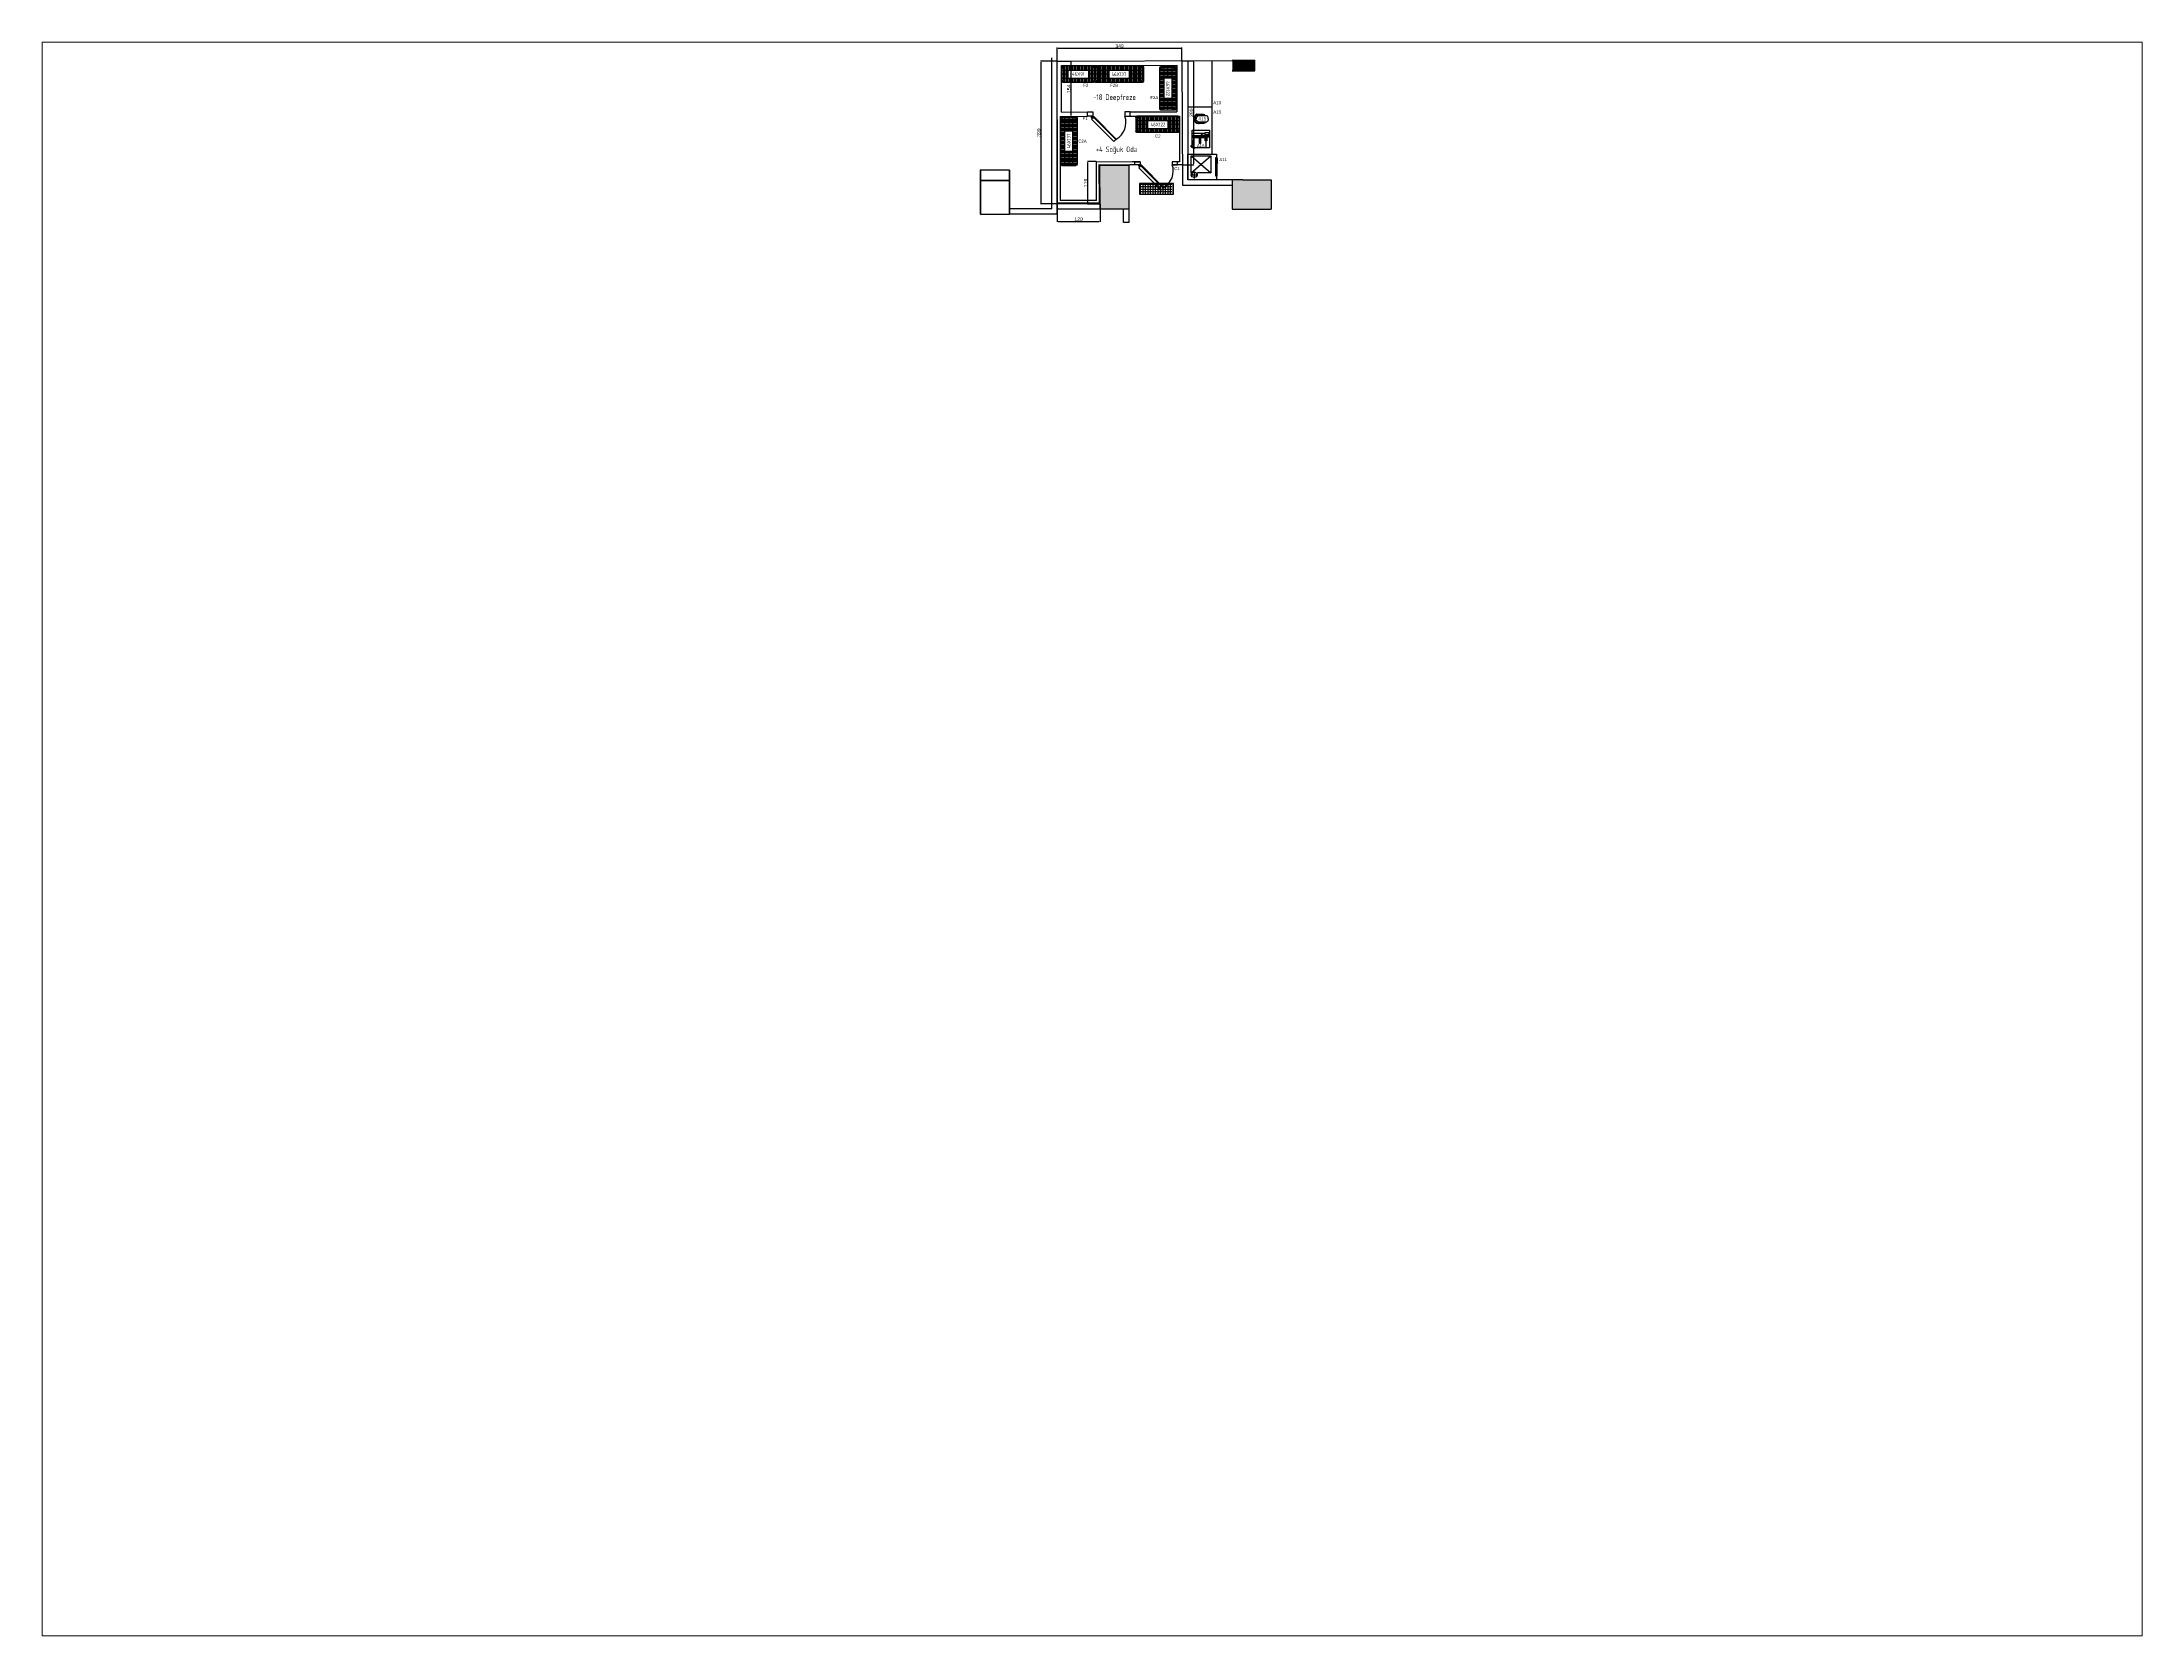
# Paper-space layout 'Layout2' of a CAD drawing. Header units: millimetres. Extents: x 26 to 231, y 20 to 176.
# The model-space entities are those that its viewports show. They can reach past a viewport. Long polylines and large blocks are cut down to what shows.
import ezdxf

# ---------------------------------------------------------------- set-up
doc = ezdxf.new("R2010")
doc.units = ezdxf.units.MM
doc.linetypes.add('DASHED', pattern=[0.75, 0.5, -0.25])
doc.linetypes.add('DUZ', pattern=[0])
for name, color, linetype in [('001 Duvar', 7, 'Continuous'), ('CIHAZ', 2, 'Continuous'), ('S2000-002 Çizgi', 7, 'Continuous'), ('S2000-003 Kapı', 3, 'Continuous'), ('S2000-034 Soğuk Oda', 1, 'Continuous')]:
    doc.layers.add(name, color=color, linetype=linetype)
for name, color, linetype, lineweight in [('continious2', 253, 'Continuous', 25), ('guclendirme', 226, 'DUZ', 9), ('kolon', 212, 'Continuous', 50), ('TRS-DVR-OZGN', 192, 'Continuous', 40), ('TRS-YAZI-MAHL', 20, 'Continuous', 13)]:
    doc.layers.add(name, color=color, linetype=linetype, lineweight=lineweight)
doc.styles.get("Standard").update_dxf_attribs({"font": 'arial.ttf'})
doc.styles.add('STYLE1', font='isocpeur.ttf', dxfattribs={"height": 0.2})
doc.styles.add('TAKSİM', font='GOTHIC.TTF', dxfattribs={"height": 20})
doc.styles.add('yazı_kck_50', font='isocpeur.ttf', dxfattribs={"width": 0.7, "height": 15})
doc.dimstyles.new('ISO-25', dxfattribs={"dimtxt": 10, "dimasz": 2.5, "dimexe": 1.25, "dimexo": 0.625, "dimtad": 1, "dimdec": 0, "dimtxsty": 'Standard', "dimcen": 2.5, "dimadec": 0, "dimazin": 0, "dimtfac": 1, "dimtdec": 0, "dimtmove": 0, "dimatfit": 3, "dimfxl": 1, "dimarcsym": 0})

# ---------------------------------------------------------------- blocks, each defined once
blk = doc.blocks.new('A$C734D7A9C')
at = {"layer": 'CIHAZ', "color": 1}
for p, q in [((24.1, 65.1), (4, 65.1)), ((14.7, 75.3), (14.7, 54.8))]:
    blk.add_line(p, q, dxfattribs=at)
at = {"layer": 'CIHAZ', "color": 5, "linetype": 'DASHED'}
for p, q in [((67, 73.5), (19.8, 19.1)), ((19.8, 73.5), (67, 19.1))]:
    blk.add_line(p, q, dxfattribs=at)
at = {"layer": 'CIHAZ', "color": 5}
for points in [[(63.2, 1.8), (10.4, 1.8), (10.4, 4.3), (63.2, 4.3)], [(61.2, 1.8), (48.6, 1.8), (45.6, 0), (59.6, 0)]]:
    blk.add_lwpolyline(points, close=True, dxfattribs=at)
at = {"layer": 'CIHAZ', "color": 1}
blk.add_circle((14.7, 65.1), 7.76, dxfattribs=at)
at = {"layer": 'S2000-002 Çizgi', "linetype": 'DASHED'}
for p, q in [((19.8, 73.5), (67, 73.5)), ((67, 73.5), (67, 19.1)), ((19.8, 19.1), (19.8, 54.9)), ((67, 19.1), (19.8, 19.1))]:
    blk.add_line(p, q, dxfattribs=at)
at = {"layer": 'S2000-002 Çizgi'}
blk.add_lwpolyline([(10.4, 2.8), (0, 2.8), (0, 82.8), (72, 82.8), (72, 2.8), (63.2, 2.8)], dxfattribs=at)
at = {"layer": 'S2000-002 Çizgi', "linetype": 'DASHED'}
for centre, radius, start, end in [((11.6, 78.1), 9.4, 291.20794, 330.95663), ((11, 49.9), 10.2, 29.6907, 66.77515)]:
    blk.add_arc(centre, radius, start, end, dxfattribs=at)
blk = doc.blocks.new('A$C074C243F')
at = {"layer": 'S2000-002 Çizgi'}
for p, q in [((0, 52), (49, 52)), ((0, 3), (0, 52)), ((49, 3), (0, 3)), ((8.2, 50.5), (8.2, 52)), ((8.2, 3), (8.2, 38.8)), ((15, 3), (15, 52)), ((18, 3), (18, 52)), ((20, 44.1), (18, 44.1)), ((20, 3), (20, 44.1)), ((23.8, 23.7), (23.8, 26.5)), ((28.7, 4.8), (28.7, 8.8)), ((40.3, 4.8), (28.7, 4.8)), ((30.2, 6.3), (30.2, 8.8)), ((38.8, 6.3), (30.2, 6.3)), ((33.4, 23.7), (33.4, 26.5)), ((38.8, 8.8), (38.8, 6.3)), ((40.3, 8.8), (40.3, 4.8)), ((49, 52), (49, 3))]:
    blk.add_line(p, q, dxfattribs=at)
for points in [[(12, 38.8), (12, 50.5), (7.4, 50.5), (7.4, 38.8)], [(20, 39.4), (20, 44.1), (29.2, 44.1), (29.2, 39.4)], [(20, 8.8), (20, 41.4), (49, 41.4), (49, 8.8)], [(20, 23.7), (20, 26.5), (37.2, 26.5), (37.2, 23.7)], [(47, 3), (47, 2.1), (42.3, 2.1), (42.3, 3)], [(46.2, 2.1), (46.2, 0), (43.1, 0), (43.1, 2.1)], [(49, 7.6), (49, 10), (50.7, 10), (50.7, 7.6)]]:
    blk.add_lwpolyline(points, close=True, dxfattribs=at)
at = {"layer": 'S2000-002 Çizgi', "extrusion": (0, 0, -1)}
blk.add_ellipse((11.5, 40.2), major_axis=(0, -11.3), ratio=0.305663, start_param=2.742076, end_param=7.728163, dxfattribs=at)
blk = doc.blocks.new('A$C016F02F0')
at = {"layer": 'S2000-002 Çizgi', "ltscale": 0.6}
for points in [[(1.4, 21), (0, 21), (0, 22.5), (1.4, 22.5)], [(4, 20.4), (1.4, 20.4), (1.4, 25.8), (4, 25.8)], [(16.8, 5.4), (16, 5.4), (16, 5.6), (16.8, 5.6)], [(17, 4.7), (16.8, 4.7), (16.8, 6), (17, 6)]]:
    blk.add_lwpolyline(points, close=True, dxfattribs=at)
for points in [[(0.4, 21), (0.1, 8), (1.7, 5.3), (4.3, 3.8)], [(13, 39.9), (9, 39.9), (5.5, 38.4), (4, 34.9), (4, 31.7), (1.6, 30), (0.5, 27.2), (0.4, 22.5)], [(1.2, 12.6), (0.4, 12.6), (0.4, 14.6), (2.7, 20.4)], [(4, 31.7), (4, 12.8), (6.5, 10.3), (7.2, 8.9), (7.9, 7.1), (10, 6.4), (13, 6.4)], [(13, 39.9), (17, 39.9), (20.6, 38.4), (22, 34.9), (22, 31.7), (24.5, 30), (25.5, 27.2), (26, 8), (24.4, 5.3), (21.7, 3.8)], [(22, 31.7), (22, 12.8), (19.5, 10.3), (18.9, 8.9), (18.1, 7.1), (16, 6.4), (13, 6.4)], [(24.8, 12.6), (25.6, 12.6), (25.6, 14.6), (22, 23.9)]]:
    blk.add_lwpolyline(points, dxfattribs=at)
blk.add_lwpolyline([(16, 6.4), (10, 6.4), (10, 4.8, 0.414214), (11, 3.8), (15, 3.8, 0.414214), (16, 4.8)], format="xyb", close=True, dxfattribs=at)
for radius, start, end in [(11.8, 139.70386, 40.29614), (10.8, 146.44269, 33.55731)]:
    blk.add_arc((13, 11.8), radius, start, end, dxfattribs=at)
blk = doc.blocks.new('A$C022B2E79')
at = {"layer": 'S2000-003 Kapı', "linetype": 'ByBlock'}
for points in [[(1.8, 69.8, -0.39805), (1.9, 69.8), (5.2, 66.8), (3, 64.6), (0, 67.8, -0.39805), (0, 68)], [(2.9, 69.6, 0.617768), (3.4, 69.9), (3.5, 71), (0.3, 71), (0.4, 69.9, 0.617768), (0.9, 69.6, -0.364026)], [(0.6, 66.6), (0.4, 69.9, 0.617768), (0.9, 69.6, -0.364026), (2.9, 69.6, 0.617768), (3.4, 69.9), (3.3, 66.6, -0.39805), (3.2, 66.5), (0.7, 66.5, -0.39805)], [(68.5, 5.7, 0.491935), (69.9, 7.1), (7.7, 69.3, 0.499706), (6.3, 67.9)]]:
    blk.add_lwpolyline(points, format="xyb", close=True, dxfattribs=at)
blk.add_lwpolyline([(62.9, 0), (68.5, 5.7), (6.3, 67.9), (0.6, 62.2), (62.9, 0)], dxfattribs=at)
blk.add_circle((1.9, 67.9), 1, dxfattribs=at)
blk.add_circle((1.9, 67.9), 1, dxfattribs=at)
blk.add_arc((43.5, 53.5), 53.4, 299.62588, 19.08979, dxfattribs=at)
blk = doc.blocks.new('120')
at = {"layer": 'S2000-034 Soğuk Oda'}
for points in [[(9265.3, 11599.5), (9280.3, 11599.5), (9280.3, 11591.5), (9265.3, 11591.5)], [(9385.3, 11599.5), (9370.3, 11599.5), (9370.3, 11591.5), (9385.3, 11591.5)]]:
    blk.add_lwpolyline(points, close=True, dxfattribs=at)
at = {"layer": '001 Duvar'}
blk.add_blockref('A$C022B2E79', (9276.3, 11520.5), dxfattribs=at)
blk = doc.blocks.new('*D140')
at = {"color": 0, "lineweight": -2, "transparency": 16777216}
for p, q in [((9666.9, 12083.6), (9666.9, 12121.2)), ((9669.4, 12120), (10013.4, 12120)), ((10015.9, 12083.6), (10015.9, 12121.2))]:
    blk.add_line(p, q, dxfattribs=at)
at = {"color": 0, "transparency": 16777216}
for points in [[(9669.4, 12120.4), (9669.4, 12119.6), (9666.9, 12120)], [(10013.4, 12120.4), (10013.4, 12119.6), (10015.9, 12120)]]:
    blk.add_solid(points, dxfattribs=at)
at = {"layer": 'Defpoints', "color": 0, "transparency": 16777216}
for p in [(10015.9, 12120), (9666.9, 12083, 33.2), (10015.9, 12083, 33.2)]:
    blk.add_point(p, dxfattribs=at)
at = {"color": 0, "transparency": 16777216, "insert": (9841.4, 12125.7), "char_height": 10, "attachment_point": 5}
blk.add_mtext('349', dxfattribs=at)
blk = doc.blocks.new('*D141')
at = {"color": 0, "lineweight": -2, "transparency": 16777216}
for p, q in [((10016.5, 12084.4), (10049.3, 12084.4)), ((10048, 12081.9), (10048, 11796.5)), ((10017.9, 11794), (10049.3, 11794))]:
    blk.add_line(p, q, dxfattribs=at)
at = {"color": 0, "transparency": 16777216}
for points in [[(10047.6, 12081.9), (10048.4, 12081.9), (10048, 12084.4)], [(10047.6, 11796.5), (10048.4, 11796.5), (10048, 11794)]]:
    blk.add_solid(points, dxfattribs=at)
at = {"layer": 'Defpoints', "color": 0, "transparency": 16777216}
for p in [(10015.9, 12084.4, 33.2), (10017.3, 11794, 33.2), (10048, 11794)]:
    blk.add_point(p, dxfattribs=at)
at = {"color": 0, "transparency": 16777216, "insert": (10042.3, 11939.2), "char_height": 10, "attachment_point": 5, "rotation": 90}
blk.add_mtext('290', dxfattribs=at)
blk = doc.blocks.new('*D142')
at = {"color": 0, "lineweight": -2, "transparency": 16777216}
for p, q in [((9666.3, 12083), (9620.3, 12083)), ((9621.6, 12080.5), (9621.6, 11686.7)), ((9666.3, 11684.2), (9620.3, 11684.2))]:
    blk.add_line(p, q, dxfattribs=at)
at = {"color": 0, "transparency": 16777216}
for points in [[(9621.2, 12080.5), (9622, 12080.5), (9621.6, 12083)], [(9621.2, 11686.7), (9622, 11686.7), (9621.6, 11684.2)]]:
    blk.add_solid(points, dxfattribs=at)
at = {"layer": 'Defpoints', "color": 0, "transparency": 16777216}
for p in [(9666.9, 12083, 33.2), (9621.6, 11684.2), (9666.9, 11684.2, 33.2)]:
    blk.add_point(p, dxfattribs=at)
at = {"color": 0, "transparency": 16777216, "insert": (9615.8, 11883.6), "char_height": 10, "attachment_point": 5, "rotation": 90}
blk.add_mtext('399', dxfattribs=at)
blk = doc.blocks.new('*D143')
at = {"color": 0, "lineweight": -2, "transparency": 16777216}
for p, q in [((9666.9, 11683.6), (9666.9, 11634.4)), ((9669.4, 11635.6), (9784.4, 11635.6)), ((9786.9, 11683.6), (9786.9, 11634.4))]:
    blk.add_line(p, q, dxfattribs=at)
at = {"color": 0, "transparency": 16777216}
for points in [[(9669.4, 11636), (9669.4, 11635.2), (9666.9, 11635.6)], [(9784.4, 11636), (9784.4, 11635.2), (9786.9, 11635.6)]]:
    blk.add_solid(points, dxfattribs=at)
at = {"layer": 'Defpoints', "color": 0, "transparency": 16777216}
for p in [(9666.9, 11684.2, 33.2), (9786.9, 11684.2, 33.2), (9786.9, 11635.6)]:
    blk.add_point(p, dxfattribs=at)
at = {"color": 0, "transparency": 16777216, "insert": (9726.9, 11641.4), "char_height": 10, "attachment_point": 5}
blk.add_mtext('120', dxfattribs=at)
blk = doc.blocks.new('*D144')
at = {"color": 0, "lineweight": -2, "transparency": 16777216}
for p, q in [((9776.1, 11802.9), (9751.4, 11802.9)), ((9752.6, 11686.1), (9752.6, 11800.4)), ((9786.3, 11683.6), (9751.4, 11683.6))]:
    blk.add_line(p, q, dxfattribs=at)
at = {"color": 0, "transparency": 16777216}
for points in [[(9752.2, 11800.4), (9753, 11800.4), (9752.6, 11802.9)], [(9752.2, 11686.1), (9753, 11686.1), (9752.6, 11683.6)]]:
    blk.add_solid(points, dxfattribs=at)
at = {"layer": 'Defpoints', "color": 0, "transparency": 16777216}
for p in [(9752.6, 11802.9), (9776.7, 11802.9, 33.2), (9786.9, 11683.6)]:
    blk.add_point(p, dxfattribs=at)
at = {"color": 0, "transparency": 16777216, "insert": (9746.9, 11743.2), "char_height": 10, "attachment_point": 5, "rotation": 90}
blk.add_mtext('119', dxfattribs=at)
blk = doc.blocks.new('*D145')
at = {"color": 0, "lineweight": -2, "transparency": 16777216}
for p, q in [((9667.5, 12083), (9706.9, 12083)), ((9705.6, 12080.5), (9705.6, 11931.5)), ((9675.5, 11929), (9706.9, 11929))]:
    blk.add_line(p, q, dxfattribs=at)
at = {"color": 0, "transparency": 16777216}
for points in [[(9705.2, 12080.5), (9706, 12080.5), (9705.6, 12083)], [(9705.2, 11931.5), (9706, 11931.5), (9705.6, 11929)]]:
    blk.add_solid(points, dxfattribs=at)
at = {"layer": 'Defpoints', "color": 0, "transparency": 16777216}
for p in [(9666.9, 12083, 33.2), (9674.9, 11929, 33.2), (9705.6, 11929)]:
    blk.add_point(p, dxfattribs=at)
at = {"color": 0, "transparency": 16777216, "insert": (9699.9, 12006), "char_height": 10, "attachment_point": 5, "rotation": 90}
blk.add_mtext('154', dxfattribs=at)

msp = doc.modelspace()

# ---------------------------------------------------------------- hatches: boundary and pattern name
at = {"lineweight": -2}
h = msp.add_hatch(color=256, dxfattribs=at)
h.paths.add_polyline_path([(9680.2, 12066.7, 1), (9686.6, 12066.7, 1)])
h.paths.add_polyline_path([(9680.2, 12027.1, 1), (9686.6, 12027.1, 1)])
h = msp.add_hatch(color=256, dxfattribs=at)
h.paths.add_polyline_path([(9771.2, 12066.7, 1), (9764.8, 12066.7, 1)])
h.paths.add_polyline_path([(9764.8, 12027.1, 1), (9771.2, 12027.1, 1)])
h = msp.add_hatch(color=256, dxfattribs=at)
h.paths.add_polyline_path([(9771.2, 12066.7, 1), (9777.6, 12066.7, 1)])
h.paths.add_polyline_path([(9777.6, 12027.1, 1), (9771.2, 12027.1, 1)])
h = msp.add_hatch(color=256, dxfattribs=at)
h.paths.add_polyline_path([(9908.2, 12066.7, 1), (9901.8, 12066.7, 1)])
h.paths.add_polyline_path([(9901.8, 12027.1, 1), (9908.2, 12027.1, 1)])
h = msp.add_hatch(color=256, dxfattribs=at)
h.paths.add_polyline_path([(9996.5, 12062.3, 1), (9996.5, 12068.7, 1)])
h.paths.add_polyline_path([(9956.9, 12068.7, 1), (9956.9, 12062.3, 1)])
msp.add_hatch(color=226).paths.add_polyline_path([(10156.5, 12073.4), (10218.7, 12073.7), (10218.7, 12086.2), (10156.3, 12085.4)])
h = msp.add_hatch(color=256, dxfattribs=at)
h.paths.add_polyline_path([(9679.8, 11928.6, 1), (9679.8, 11922.2, 1)])
h.paths.add_polyline_path([(9719.4, 11922.2, 1), (9719.4, 11928.6, 1)])
h = msp.add_hatch(color=256, dxfattribs=at)
h.paths.add_polyline_path([(9893.1, 11926.5, 1), (9886.7, 11926.5, 1)])
h.paths.add_polyline_path([(9886.7, 11886.9, 1), (9893.1, 11886.9, 1)])
h = msp.add_hatch(color=256, dxfattribs=at)
h.paths.add_polyline_path([(9996.5, 11953.1, 1), (9996.5, 11946.7, 1)])
h.paths.add_polyline_path([(9956.9, 11946.7, 1), (9956.9, 11953.1, 1)])
h = msp.add_hatch(color=256, dxfattribs=at)
h.paths.add_polyline_path([(10002.3, 11926.5, 1), (10008.7, 11926.5, 1)])
h.paths.add_polyline_path([(10008.7, 11886.9, 1), (10002.3, 11886.9, 1)])
h = msp.add_hatch(color=256, dxfattribs=at)
h.paths.add_polyline_path([(9679.8, 11798, 1), (9679.8, 11791.6, 1)])
h.paths.add_polyline_path([(9719.4, 11791.6, 1), (9719.4, 11798, 1)])
h = msp.add_hatch()
h.set_pattern_fill('ANGLE', color=256, angle=270)
h.set_pattern_definition([(270, (4185.425, 14037.935), (6.985, -2e-09), [5.08, -1.905]), (360, (4185.425, 14037.935), (2e-09, 6.985), [5.08, -1.905])])
h.paths.add_polyline_path([(9897.1, 11741.6), (9897.1, 11711.6), (9992.1, 11711.6), (9992.1, 11741.6)])
at = {"layer": 'guclendirme'}
msp.add_hatch(color=226, dxfattribs=at).paths.add_polyline_path([(10156.3, 12085.4), (10156.7, 12056.2), (10218.7, 12055.9), (10218.7, 12086.2)])
h = msp.add_hatch(color=226, dxfattribs=at)
h.paths.add_polyline_path([(10265.5, 11752), (10186.1, 11752), (10156.3, 11752), (10156.3, 11669.4), (10186.1, 11669.4), (10265.5, 11669.4)])
h.paths.add_polyline_path([(9867.4, 11792), (9786.7, 11792.8), (9786.9, 11669.2), (9867.4, 11669.4)])

# ---------------------------------------------------------------- linework, layer by layer
for p, q in [((9651.9, 11670.4, 33.2), (9651.9, 12092.9, 33.2)), ((9666.9, 12083, 33.2), (10156.3, 12085.4, 33.2)), ((9666.9, 11655.4, 33.2), (9666.9, 12083, 33.2)), ((9666.9, 11919, 33.2), (9666.9, 12083, 33.2)), ((9680.2, 12066.7, 33.2), (9680.2, 12027.1, 33.2)), ((9768, 12069.9, 33.2), (9683.4, 12069.9, 33.2)), ((9771.2, 12066.7, 33.2), (9771.2, 12027.1, 33.2)), ((9771.2, 12066.7, 33.2), (9771.2, 12027.1, 33.2)), ((9905, 12069.9, 33.2), (9774.4, 12069.9, 33.2)), ((9908.2, 12066.7, 33.2), (9908.2, 12027.1, 33.2)), ((9953.7, 11949.9, 33.2), (9953.7, 12065.5, 33.2)), ((9996.5, 12068.7, 33.2), (9956.9, 12068.7, 33.2)), ((9999.7, 11949.9, 33.2), (9999.7, 12065.5, 33.2)), ((10015.9, 12084.4, 33.2), (10017.6, 11736.4, 33.2)), ((10032.5, 12084.8, 33.2), (10032.5, 11751.4, 33.2)), ((10087.7, 12084.7, 33.2), (10087.7, 12084.8, 33.2)), ((10099.1, 12085.7, 33.2), (10099.1, 11823.3, 33.2)), ((10144.3, 12085.4, 33.2), (10144.3, 12085.3, 33.2)), ((9768, 12023.9, 33.2), (9683.4, 12023.9, 33.2)), ((9905, 12023.9, 33.2), (9774.4, 12023.9, 33.2)), ((9667, 11931, 33.2), (9667.5, 11931, 33.2)), ((9676.6, 11925.4, 33.2), (9676.6, 11794.8, 33.2)), ((9679.9, 11928.6, 33.2), (9719.4, 11928.6, 33.2)), ((9722.6, 11925.4, 33.2), (9722.6, 11794.8, 33.2)), ((9886.7, 11926.5, 33.2), (9886.7, 11886.9, 33.2)), ((10005.5, 11929.7, 33.2), (9889.9, 11929.7, 33.2)), ((9996.5, 11946.7, 33.2), (9956.9, 11946.7, 33.2)), ((10008.7, 11926.5, 33.2), (10008.7, 11886.9, 33.2)), ((10099.1, 11954.5, 33.2), (10032.5, 11954.5, 33.2)), ((9666.9, 11919, 33.2), (9666.9, 11668.4, 33.2)), ((10005.5, 11883.7, 33.2), (9889.9, 11883.7, 33.2)), ((9679.8, 11791.6, 33.2), (9719.4, 11791.6, 33.2)), ((9786.7, 11792.8, 33.2), (9867.9, 11792, 33.2)), ((9786.9, 11669.2, 33.2), (9786.7, 11792.8, 33.2)), ((9867.9, 11632.5, 33.2), (9867.9, 11792, 33.2)), ((10156.3, 11752, 33.2), (10032.5, 11751.4, 33.2)), ((10017.6, 11736.4, 33.2), (10156.3, 11736.4, 33.2)), ((9651.9, 11670.4, 33.2), (9534, 11670.4, 33.2)), ((9666.9, 11655.4, 33.2), (9534, 11655.4, 33.2)), ((9666.9, 11669.2, 33.2), (9666.9, 11684.2, 33.2)), ((9786.9, 11684.2, 33.2), (9666.9, 11684.2, 33.2)), ((9786.9, 11669.2, 33.2), (9666.9, 11669.2, 33.2)), ((9867.9, 11669.4, 33.2), (9786.9, 11669.2, 33.2)), ((9852.9, 11632.5, 33.2), (9852.8, 11669.4, 33.2)), ((9852.9, 11669.4, 33.2), (9852.9, 11669.4, 33.2)), ((9867.9, 11632.5, 33.2), (9852.9, 11632.5, 33.2))]:
    msp.add_line(p, q)
at = {"elevation": 33.2}
for points in [[(9666.9, 11684.4), (9666.9, 11941)], [(10186.1, 11752), (10156.3, 11752), (10156.3, 11669.4), (10265.5, 11669.4)], [(10186.1, 11752), (10265.5, 11752), (10265.5, 11669.4)]]:
    msp.add_lwpolyline(points, dxfattribs=at)
msp.add_lwpolyline([(9992.1, 11711.6), (9992.1, 11741.6), (9897.1, 11741.6), (9897.1, 11711.6)], close=True, dxfattribs=at)
for centre in [(9683.4, 12066.7, 33.2), (9768, 12066.7, 33.2), (9774.4, 12066.7, 33.2), (9905, 12066.7, 33.2), (9956.9, 12065.5, 33.2), (9996.5, 12065.5, 33.2), (9683.4, 12027.1, 33.2), (9768, 12027.1, 33.2), (9774.4, 12027.1, 33.2), (9905, 12027.1, 33.2), (9679.8, 11925.4, 33.2), (9719.4, 11925.4, 33.2), (9889.9, 11926.5, 33.2), (9956.9, 11949.9, 33.2), (9996.5, 11949.9, 33.2), (10005.5, 11926.5, 33.2), (9889.9, 11886.9, 33.2), (10005.5, 11886.9, 33.2), (9679.8, 11794.8, 33.2), (9719.4, 11794.8, 33.2)]:
    msp.add_circle(centre, 3.2)
at = {"layer": 'continious2'}
for p, q in [((9680.2, 12057.9, 33.2), (9771.2, 12057.9, 33.2)), ((9697, 12046.9, 33.2), (9680.2, 12046.9, 33.2)), ((9684.6, 12062.8, 33.2), (9684.6, 12031, 33.2)), ((9688.8, 12069.9, 33.2), (9688.8, 12023.9, 33.2)), ((9692.9, 12069.9, 33.2), (9692.9, 12023.9, 33.2)), ((9697, 12069.9, 33.2), (9697, 12023.9, 33.2)), ((9701.1, 12069.9, 33.2), (9701.1, 12057.9, 33.2)), ((9705.2, 12069.9, 33.2), (9705.2, 12057.9, 33.2)), ((9709.3, 12069.9, 33.2), (9709.3, 12057.9, 33.2)), ((9713.4, 12069.9, 33.2), (9713.4, 12057.9, 33.2)), ((9717.5, 12069.9, 33.2), (9717.5, 12057.9, 33.2)), ((9721.6, 12069.9, 33.2), (9721.6, 12057.9, 33.2)), ((9725.7, 12069.9, 33.2), (9725.7, 12057.9, 33.2)), ((9729.8, 12069.9, 33.2), (9729.8, 12057.9, 33.2)), ((9733.9, 12069.9, 33.2), (9733.9, 12057.9, 33.2)), ((9738, 12069.9, 33.2), (9738, 12057.9, 33.2)), ((9742.1, 12069.9, 33.2), (9742.1, 12057.9, 33.2)), ((9746.2, 12069.9, 33.2), (9746.2, 12057.9, 33.2)), ((9750.3, 12069.9, 33.2), (9750.3, 12057.9, 33.2)), ((9754.4, 12069.9, 33.2), (9754.4, 12023.9, 33.2)), ((9771.2, 12046.9, 33.2), (9754.4, 12046.9, 33.2)), ((9758.5, 12069.9, 33.2), (9758.5, 12023.9, 33.2)), ((9762.6, 12069.9, 33.2), (9762.6, 12023.9, 33.2)), ((9766.8, 12062.8, 33.2), (9766.8, 12031, 33.2)), ((9771.2, 12057.9, 33.2), (9908.2, 12057.9, 33.2)), ((9811.5, 12046.9, 33.2), (9771.2, 12046.9, 33.2)), ((9775.2, 12062.8, 33.2), (9775.2, 12031, 33.2)), ((9779.3, 12069.9, 33.2), (9779.3, 12023.9, 33.2)), ((9783.3, 12069.9, 33.2), (9783.3, 12023.9, 33.2)), ((9787.3, 12069.9, 33.2), (9787.3, 12023.9, 33.2)), ((9791.4, 12069.9, 33.2), (9791.4, 12023.9, 33.2)), ((9795.4, 12069.9, 33.2), (9795.4, 12023.9, 33.2)), ((9799.4, 12069.9, 33.2), (9799.4, 12023.9, 33.2)), ((9803.4, 12069.9, 33.2), (9803.4, 12023.9, 33.2)), ((9807.5, 12069.9, 33.2), (9807.5, 12023.9, 33.2)), ((9811.5, 12069.9, 33.2), (9811.5, 12023.9, 33.2)), ((9815.5, 12069.9, 33.2), (9815.5, 12057.9, 33.2)), ((9819.6, 12069.9, 33.2), (9819.6, 12057.9, 33.2)), ((9823.6, 12069.9, 33.2), (9823.6, 12057.9, 33.2)), ((9827.6, 12069.9, 33.2), (9827.6, 12057.9, 33.2)), ((9831.7, 12069.9, 33.2), (9831.7, 12057.9, 33.2)), ((9835.7, 12069.9, 33.2), (9835.7, 12057.9, 33.2)), ((9839.7, 12069.9, 33.2), (9839.7, 12057.9, 33.2)), ((9843.7, 12069.9, 33.2), (9843.7, 12057.9, 33.2)), ((9847.8, 12069.9, 33.2), (9847.8, 12057.9, 33.2)), ((9851.8, 12069.9, 33.2), (9851.8, 12057.9, 33.2)), ((9855.8, 12069.9, 33.2), (9855.8, 12057.9, 33.2)), ((9859.9, 12069.9, 33.2), (9859.9, 12057.9, 33.2)), ((9863.9, 12069.9, 33.2), (9863.9, 12057.9, 33.2)), ((9867.9, 12069.9, 33.2), (9867.9, 12023.9, 33.2)), ((9908.2, 12046.9, 33.2), (9867.9, 12046.9, 33.2)), ((9872, 12069.9, 33.2), (9872, 12023.9, 33.2)), ((9876, 12069.9, 33.2), (9876, 12023.9, 33.2)), ((9880, 12069.9, 33.2), (9880, 12023.9, 33.2)), ((9884, 12069.9, 33.2), (9884, 12023.9, 33.2)), ((9888.1, 12069.9, 33.2), (9888.1, 12023.9, 33.2)), ((9892.1, 12069.9, 33.2), (9892.1, 12023.9, 33.2)), ((9896.1, 12069.9, 33.2), (9896.1, 12023.9, 33.2)), ((9900.2, 12069.9, 33.2), (9900.2, 12023.9, 33.2)), ((9904.2, 12062.8, 33.2), (9904.2, 12031, 33.2)), ((9999.7, 12060.2, 33.2), (9953.7, 12060.2, 33.2)), ((9999.7, 12056.2, 33.2), (9953.7, 12056.2, 33.2)), ((9999.7, 12052.1, 33.2), (9953.7, 12052.1, 33.2)), ((9999.7, 12048.1, 33.2), (9953.7, 12048.1, 33.2)), ((9999.7, 12044, 33.2), (9953.7, 12044, 33.2)), ((9999.7, 12040, 33.2), (9953.7, 12040, 33.2)), ((9992.6, 12064.3, 33.2), (9960.8, 12064.3, 33.2)), ((9965.6, 12068.7, 33.2), (9965.6, 11946.7, 33.2)), ((9976.7, 12035.9, 33.2), (9976.7, 12068.7, 33.2)), ((9987.8, 12068.7, 33.2), (9987.8, 11946.7, 33.2)), ((9680.2, 12035.8, 33.2), (9771.2, 12035.8, 33.2)), ((9701.1, 12035.8, 33.2), (9701.1, 12023.9, 33.2)), ((9705.2, 12035.8, 33.2), (9705.2, 12023.9, 33.2)), ((9709.3, 12035.8, 33.2), (9709.3, 12023.9, 33.2)), ((9713.4, 12035.8, 33.2), (9713.4, 12023.9, 33.2)), ((9717.5, 12035.8, 33.2), (9717.5, 12023.9, 33.2)), ((9721.6, 12035.8, 33.2), (9721.6, 12023.9, 33.2)), ((9725.7, 12035.8, 33.2), (9725.7, 12023.9, 33.2)), ((9729.8, 12035.8, 33.2), (9729.8, 12023.9, 33.2)), ((9733.9, 12035.8, 33.2), (9733.9, 12023.9, 33.2)), ((9738, 12035.8, 33.2), (9738, 12023.9, 33.2)), ((9742.1, 12035.8, 33.2), (9742.1, 12023.9, 33.2)), ((9746.2, 12035.8, 33.2), (9746.2, 12023.9, 33.2)), ((9750.3, 12035.8, 33.2), (9750.3, 12023.9, 33.2)), ((9771.2, 12035.8, 33.2), (9908.2, 12035.8, 33.2)), ((9815.5, 12035.8, 33.2), (9815.5, 12023.9, 33.2)), ((9819.6, 12035.8, 33.2), (9819.6, 12023.9, 33.2)), ((9823.6, 12035.8, 33.2), (9823.6, 12023.9, 33.2)), ((9827.6, 12035.8, 33.2), (9827.6, 12023.9, 33.2)), ((9831.7, 12035.8, 33.2), (9831.7, 12023.9, 33.2)), ((9835.7, 12035.8, 33.2), (9835.7, 12023.9, 33.2)), ((9839.7, 12035.8, 33.2), (9839.7, 12023.9, 33.2)), ((9843.7, 12035.8, 33.2), (9843.7, 12023.9, 33.2)), ((9847.8, 12035.8, 33.2), (9847.8, 12023.9, 33.2)), ((9851.8, 12035.8, 33.2), (9851.8, 12023.9, 33.2)), ((9855.8, 12035.8, 33.2), (9855.8, 12023.9, 33.2)), ((9859.9, 12035.8, 33.2), (9859.9, 12023.9, 33.2)), ((9863.9, 12035.8, 33.2), (9863.9, 12023.9, 33.2)), ((9999.7, 12035.9, 33.2), (9953.7, 12035.9, 33.2)), ((9965.6, 12031.9, 33.2), (9953.7, 12031.9, 33.2)), ((9965.6, 12027.8, 33.2), (9953.7, 12027.8, 33.2)), ((9965.6, 12023.8, 33.2), (9953.7, 12023.8, 33.2)), ((9965.6, 12019.7, 33.2), (9953.7, 12019.7, 33.2)), ((9965.6, 12015.7, 33.2), (9953.7, 12015.7, 33.2)), ((9965.6, 12011.6, 33.2), (9953.7, 12011.6, 33.2)), ((9965.6, 12007.6, 33.2), (9953.7, 12007.6, 33.2)), ((9965.6, 12003.5, 33.2), (9953.7, 12003.5, 33.2)), ((9965.6, 11999.5, 33.2), (9953.7, 11999.5, 33.2)), ((9965.6, 11995.4, 33.2), (9953.7, 11995.4, 33.2)), ((9965.6, 11991.4, 33.2), (9953.7, 11991.4, 33.2)), ((9965.6, 11987.3, 33.2), (9953.7, 11987.3, 33.2)), ((9965.6, 11983.3, 33.2), (9953.7, 11983.3, 33.2)), ((9999.7, 12031.9, 33.2), (9987.8, 12031.9, 33.2)), ((9999.7, 12027.8, 33.2), (9987.8, 12027.8, 33.2)), ((9999.7, 12023.8, 33.2), (9987.8, 12023.8, 33.2)), ((9999.7, 12019.7, 33.2), (9987.8, 12019.7, 33.2)), ((9999.7, 12015.7, 33.2), (9987.8, 12015.7, 33.2)), ((9999.7, 12011.6, 33.2), (9987.8, 12011.6, 33.2)), ((9999.7, 12007.6, 33.2), (9987.8, 12007.6, 33.2)), ((9999.7, 12003.5, 33.2), (9987.8, 12003.5, 33.2)), ((9999.7, 11999.5, 33.2), (9987.8, 11999.5, 33.2)), ((9999.7, 11995.4, 33.2), (9987.8, 11995.4, 33.2)), ((9999.7, 11991.4, 33.2), (9987.8, 11991.4, 33.2)), ((9999.7, 11987.3, 33.2), (9987.8, 11987.3, 33.2)), ((9999.7, 11983.3, 33.2), (9987.8, 11983.3, 33.2)), ((9683.7, 11924.6, 33.2), (9715.6, 11924.6, 33.2)), ((9688.6, 11791.6, 33.2), (9688.6, 11928.6, 33.2)), ((9699.7, 11928.6, 33.2), (9699.7, 11888.3, 33.2)), ((9710.7, 11791.6, 33.2), (9710.7, 11928.6, 33.2)), ((9891.1, 11922.6, 33.2), (9891.1, 11890.8, 33.2)), ((9895.2, 11929.7, 33.2), (9895.2, 11883.7, 33.2)), ((9899.2, 11929.7, 33.2), (9899.2, 11883.7, 33.2)), ((9903.3, 11929.7, 33.2), (9903.3, 11883.7, 33.2)), ((9907.3, 11929.7, 33.2), (9907.3, 11883.7, 33.2)), ((9911.4, 11929.7, 33.2), (9911.4, 11883.7, 33.2)), ((9915.4, 11929.7, 33.2), (9915.4, 11883.7, 33.2)), ((9919.5, 11929.7, 33.2), (9919.5, 11883.7, 33.2)), ((9923.5, 11929.7, 33.2), (9923.5, 11917.8, 33.2)), ((9927.6, 11929.7, 33.2), (9927.6, 11917.8, 33.2)), ((9931.6, 11929.7, 33.2), (9931.6, 11917.8, 33.2)), ((9935.7, 11929.7, 33.2), (9935.7, 11917.8, 33.2)), ((9939.7, 11929.7, 33.2), (9939.7, 11917.8, 33.2)), ((9943.8, 11929.7, 33.2), (9943.8, 11917.8, 33.2)), ((9947.8, 11929.7, 33.2), (9947.8, 11917.8, 33.2)), ((9951.9, 11929.7, 33.2), (9951.9, 11917.8, 33.2)), ((9999.7, 11979.2, 33.2), (9953.7, 11979.2, 33.2)), ((9999.7, 11975.2, 33.2), (9953.7, 11975.2, 33.2)), ((9999.7, 11971.1, 33.2), (9953.7, 11971.1, 33.2)), ((9999.7, 11967.1, 33.2), (9953.7, 11967.1, 33.2)), ((9999.7, 11963, 33.2), (9953.7, 11963, 33.2)), ((9999.7, 11959, 33.2), (9953.7, 11959, 33.2)), ((9999.7, 11954.9, 33.2), (9953.7, 11954.9, 33.2)), ((9955.9, 11929.7, 33.2), (9955.9, 11917.8, 33.2)), ((9960, 11929.7, 33.2), (9960, 11917.8, 33.2)), ((9992.6, 11950.9, 33.2), (9960.8, 11950.9, 33.2)), ((9964, 11929.7, 33.2), (9964, 11917.8, 33.2)), ((9968.1, 11929.7, 33.2), (9968.1, 11917.8, 33.2)), ((9972.1, 11929.7, 33.2), (9972.1, 11917.8, 33.2)), ((9976.2, 11929.7, 33.2), (9976.2, 11883.7, 33.2)), ((9976.7, 11946.7, 33.2), (9976.7, 11979.2, 33.2)), ((9980.2, 11929.7, 33.2), (9980.2, 11883.7, 33.2)), ((9984.3, 11929.7, 33.2), (9984.3, 11883.7, 33.2)), ((9988.3, 11929.7, 33.2), (9988.3, 11883.7, 33.2)), ((9992.4, 11929.7, 33.2), (9992.4, 11883.7, 33.2)), ((9996.4, 11929.7, 33.2), (9996.4, 11883.7, 33.2)), ((10000.5, 11929.7, 33.2), (10000.5, 11883.7, 33.2)), ((10004.5, 11922.6, 33.2), (10004.5, 11890.8, 33.2)), ((9676.6, 11920.5, 33.2), (9722.6, 11920.5, 33.2)), ((9676.6, 11916.5, 33.2), (9722.6, 11916.5, 33.2)), ((9676.6, 11912.5, 33.2), (9722.6, 11912.5, 33.2)), ((9676.6, 11908.4, 33.2), (9722.6, 11908.4, 33.2)), ((9676.6, 11904.4, 33.2), (9722.6, 11904.4, 33.2)), ((9676.6, 11900.4, 33.2), (9722.6, 11900.4, 33.2)), ((9676.6, 11896.4, 33.2), (9722.6, 11896.4, 33.2)), ((9676.6, 11892.3, 33.2), (9722.6, 11892.3, 33.2)), ((9676.6, 11888.3, 33.2), (9722.6, 11888.3, 33.2)), ((9676.6, 11884.3, 33.2), (9688.6, 11884.3, 33.2)), ((9676.6, 11880.2, 33.2), (9688.6, 11880.2, 33.2)), ((9676.6, 11876.2, 33.2), (9688.6, 11876.2, 33.2)), ((9676.6, 11872.2, 33.2), (9688.6, 11872.2, 33.2)), ((9676.6, 11868.1, 33.2), (9688.6, 11868.1, 33.2)), ((9676.6, 11864.1, 33.2), (9688.6, 11864.1, 33.2)), ((9710.7, 11884.3, 33.2), (9722.6, 11884.3, 33.2)), ((9710.7, 11880.2, 33.2), (9722.6, 11880.2, 33.2)), ((9710.7, 11876.2, 33.2), (9722.6, 11876.2, 33.2)), ((9710.7, 11872.2, 33.2), (9722.6, 11872.2, 33.2)), ((9710.7, 11868.1, 33.2), (9722.6, 11868.1, 33.2)), ((9710.7, 11864.1, 33.2), (9722.6, 11864.1, 33.2)), ((9886.7, 11917.8, 33.2), (10008.7, 11917.8, 33.2)), ((9919.5, 11906.7, 33.2), (9886.7, 11906.7, 33.2)), ((9886.7, 11895.6, 33.2), (10008.7, 11895.6, 33.2)), ((9923.5, 11895.6, 33.2), (9923.5, 11883.7, 33.2)), ((9927.6, 11895.6, 33.2), (9927.6, 11883.7, 33.2)), ((9931.6, 11895.6, 33.2), (9931.6, 11883.7, 33.2)), ((9935.7, 11895.6, 33.2), (9935.7, 11883.7, 33.2)), ((9939.7, 11895.6, 33.2), (9939.7, 11883.7, 33.2)), ((9943.8, 11895.6, 33.2), (9943.8, 11883.7, 33.2)), ((9947.8, 11895.6, 33.2), (9947.8, 11883.7, 33.2)), ((9951.9, 11895.6, 33.2), (9951.9, 11883.7, 33.2)), ((9955.9, 11895.6, 33.2), (9955.9, 11883.7, 33.2)), ((9960, 11895.6, 33.2), (9960, 11883.7, 33.2)), ((9964, 11895.6, 33.2), (9964, 11883.7, 33.2)), ((9968.1, 11895.6, 33.2), (9968.1, 11883.7, 33.2)), ((9972.1, 11895.6, 33.2), (9972.1, 11883.7, 33.2)), ((10008.7, 11906.7, 33.2), (9976.2, 11906.7, 33.2)), ((9676.6, 11860.1, 33.2), (9688.6, 11860.1, 33.2)), ((9676.6, 11856.1, 33.2), (9688.6, 11856.1, 33.2)), ((9676.6, 11852, 33.2), (9688.6, 11852, 33.2)), ((9676.6, 11848, 33.2), (9688.6, 11848, 33.2)), ((9676.6, 11844, 33.2), (9688.6, 11844, 33.2)), ((9676.6, 11839.9, 33.2), (9688.6, 11839.9, 33.2)), ((9676.6, 11835.9, 33.2), (9688.6, 11835.9, 33.2)), ((9676.6, 11831.9, 33.2), (9722.6, 11831.9, 33.2)), ((9676.6, 11827.8, 33.2), (9722.6, 11827.8, 33.2)), ((9676.6, 11823.8, 33.2), (9722.6, 11823.8, 33.2)), ((9676.6, 11819.8, 33.2), (9722.6, 11819.8, 33.2)), ((9676.6, 11815.8, 33.2), (9722.6, 11815.8, 33.2)), ((9676.6, 11811.7, 33.2), (9722.6, 11811.7, 33.2)), ((9676.6, 11807.7, 33.2), (9722.6, 11807.7, 33.2)), ((9676.6, 11803.7, 33.2), (9722.6, 11803.7, 33.2)), ((9699.7, 11831.9, 33.2), (9699.7, 11791.6, 33.2)), ((9710.7, 11860.1, 33.2), (9722.6, 11860.1, 33.2)), ((9710.7, 11856.1, 33.2), (9722.6, 11856.1, 33.2)), ((9710.7, 11852, 33.2), (9722.6, 11852, 33.2)), ((9710.7, 11848, 33.2), (9722.6, 11848, 33.2)), ((9710.7, 11844, 33.2), (9722.6, 11844, 33.2)), ((9710.7, 11839.9, 33.2), (9722.6, 11839.9, 33.2)), ((9710.7, 11835.9, 33.2), (9722.6, 11835.9, 33.2)), ((9676.6, 11799.6, 33.2), (9722.6, 11799.6, 33.2)), ((9683.7, 11795.6, 33.2), (9715.6, 11795.6, 33.2))]:
    msp.add_line(p, q, dxfattribs=at)
at = {"layer": 'kolon', "lineweight": 40}
msp.add_line((10156.3, 12085.4, 33.2), (10218.7, 12086.2, 33.2), dxfattribs=at)
at = {"layer": 'kolon'}
for p, q in [((10156.3, 12055.9, 33.2), (10218.7, 12055.9, 33.2)), ((10218.7, 12055.9, 33.2), (10218.7, 12086.2, 33.2))]:
    msp.add_line(p, q, dxfattribs=at)
at = {"layer": 'kolon', "lineweight": 40, "elevation": 33.2}
msp.add_lwpolyline([(10156.3, 12085.4), (10218.7, 12086.2)], dxfattribs=at)
at = {"layer": 'kolon'}
for points, elevation in [([(10156.7, 12055.9), (10218.7, 12055.9), (10218.7, 12086.2)], 33.2), ([(9453, 11749.8), (9453, 11779.8)], 105), ([(9453, 11779.8), (9533.9, 11778.7)], 33.2), ([(9453, 11749.8), (9453, 11779.8)], 176.7), ([(9453, 11749.7), (9534, 11750.1)], 33.2), ([(9533.9, 11778.7), (9534, 11750.1)], 33.2)]:
    msp.add_lwpolyline(points, dxfattribs=dict(at, elevation=elevation))
at = {"layer": 'S2000-034 Soğuk Oda'}
for p, q in [((9679, 11941.1, 33.2), (9679.4, 12071.1, 33.2)), ((9679.4, 12071.1, 33.2), (10001.2, 12072.3, 33.2)), ((10001.2, 12072.3, 33.2), (10001.2, 11941.7, 33.2)), ((9674.9, 11929, 33.2), (9751.4, 11929.7, 33.2)), ((9674.9, 11929, 33.2), (9674.9, 11694.2, 33.2)), ((9679, 11941.1, 33.2), (9751.4, 11941.4, 33.2)), ((9871.4, 11941.4, 33.2), (10001.2, 11941.7, 33.2)), ((9871.4, 11930, 33.2), (9871.4, 11941.4, 33.2)), ((9871.4, 11929.7, 33.2), (10008.6, 11929.7, 33.2)), ((10008.6, 11929.7, 33.2), (10009.5, 11802, 33.2)), ((9776.9, 11694.2, 33.2), (9776.7, 11802.9, 33.2)), ((9776.7, 11802.9, 33.2), (9877.9, 11801.9, 33.2)), ((9784.9, 11686.2, 33.2), (9784.7, 11794.8, 33.2)), ((9784.7, 11794.8, 33.2), (9869.9, 11794, 33.2)), ((9898.7, 11794, 33.2), (9869.9, 11794, 33.2)), ((9877.9, 11802, 33.2), (9877.9, 11801.9, 33.2)), ((9898.7, 11802, 33.2), (9877.9, 11802, 33.2)), ((10009.5, 11802, 33.2), (9988.7, 11802, 33.2)), ((10017.5, 11794, 33.2), (9988.7, 11794, 33.2)), ((9784.9, 11686.2, 33.2), (9666.9, 11686.2, 33.2)), ((9776.9, 11694.2, 33.2), (9674.9, 11694.2, 33.2))]:
    msp.add_line(p, q, dxfattribs=at)
at = {"layer": 'S2000-034 Soğuk Oda', "elevation": 33.2}
for points in [[(9751.4, 11941.7), (9766.4, 11941.7), (9766.4, 11929.7), (9751.4, 11929.7)], [(9871.4, 11941.7), (9856.4, 11941.7), (9856.4, 11929.7), (9871.4, 11929.7)]]:
    msp.add_lwpolyline(points, close=True, dxfattribs=at)
at = {"layer": 'TRS-DVR-OZGN'}
for points, elevation in [([(9453, 11655.3), (9453, 11749.8)], 105), ([(9534, 11655.4), (9534, 11750.1)], 33.2), ([(9453, 11655.2), (9534, 11655.4)], 33.2)]:
    msp.add_lwpolyline(points, dxfattribs=dict(at, elevation=elevation))

# ---------------------------------------------------------------- block references
at = {"layer": '001 Duvar'}
msp.add_blockref('A$C022B2E79', (9762.4, 11858.7, 33.2), dxfattribs=at)
at = {"layer": 'S2000-002 Çizgi'}
for name, p, rotation in [('A$C016F02F0', (10049.4, 11935, 33.2), 270), ('A$C074C243F', (10041.3, 11890.3, 33.2), 270), ('A$C734D7A9C', (10115.3, 11751.3, 33.2), 90)]:
    msp.add_blockref(name, p, dxfattribs=dict(at, rotation=rotation))
at = {"layer": 'S2000-034 Soğuk Oda'}
msp.add_blockref('120', (618.4, 202.5, 33.2), dxfattribs=at)

# ---------------------------------------------------------------- texts
at = {"style": 'STYLE1', "width": 0.8}
for s, p in [('46X91', (9708.8, 12042.4, 33.2)), ('46X137', (9819.1, 12042, 33.2)), ('46X122', (9928.3, 11901.4, 33.2))]:
    msp.add_text(s, height=10, dxfattribs=at).set_placement(p)
at = {"style": 'TAKSİM'}
for s, p in [('F2', (9740.1, 12011.5, -15.1)), ('F2B', (9815.4, 12011.5, -15.1)), ('F2A', (9927.8, 11977.2, -15.1)), ('F1', (9738.3, 11918.8, -15.1)), ('A15', (10062, 11917.8, -15.1)), ('A13', (10103.7, 11963.1, -48.2)), ('A13', (10103.7, 11937, -48.2)), ('C2A', (9726.4, 11855.6, -15.1)), ('C2', (9940.7, 11869.7, -15.1)), ('A16', (10057.6, 11843, -15.1)), ('A11', (10120.5, 11804.1, -15.1)), ('C1', (9994.2, 11778.8, -15.1))]:
    msp.add_text(s, height=8.64, dxfattribs=at).set_placement(p)
at = {"style": 'STYLE1', "width": 0.8}
for s, rotation, p in [('46X122', 270, (9971.3, 12027.1, 33.2)), ('46X137', 90, (9704.5, 11839.5, 33.2))]:
    msp.add_text(s, height=10, rotation=rotation, dxfattribs=at).set_placement(p)
at = {"layer": 'TRS-YAZI-MAHL', "style": 'yazı_kck_50', "width": 0.7}
for s, p in [('-18 Deepfreze', (9767.8, 11974.8, 107.6)), ('+4 Soğuk Oda', (9775.2, 11829, 107.6))]:
    msp.add_text(s, height=15.75, dxfattribs=at).set_placement(p)

# ---------------------------------------------------------------- dimensions: what is measured, and where the dimension line sits
for base, p1, p2, picture, middle in [((10015.9, 12120), (9666.9, 12083, 33.2), (10015.9, 12083, 33.2), '*D140', (9841.4, 12125.7)), ((9786.9, 11635.6), (9666.9, 11684.2, 33.2), (9786.9, 11684.2, 33.2), '*D143', (9726.9, 11641.4))]:
    dim = msp.add_linear_dim(base=base, p1=p1, p2=p2, dimstyle='ISO-25', override={"dimfxl": 20})
    dim.commit()
    dim.dimension.update_dxf_attribs({"geometry": picture, "text_midpoint": middle})
for base, p1, p2, picture, middle in [((9621.6, 11684.2), (9666.9, 12083, 33.2), (9666.9, 11684.2, 33.2), '*D142', (9615.8, 11883.6)), ((9705.6, 11929), (9666.9, 12083, 33.2), (9674.9, 11929, 33.2), '*D145', (9699.9, 12006)), ((10048, 11794), (10015.9, 12084.4, 33.2), (10017.3, 11794, 33.2), '*D141', (10042.3, 11939.2)), ((9752.6, 11802.9), (9786.9, 11683.6), (9776.7, 11802.9, 33.2), '*D144', (9746.9, 11743.2))]:
    dim = msp.add_linear_dim(base=base, p1=p1, p2=p2, angle=90, dimstyle='ISO-25', override={"dimfxl": 20})
    dim.commit()
    dim.dimension.update_dxf_attribs({"geometry": picture, "text_midpoint": middle})

psp = doc.layouts.new('Layout2')

# ---------------------------------------------------------------- viewports
at = {"layer": '0'}
psp.add_viewport(center=(128.5, 97.5), size=(205.6, 156), view_center_point=(9764.36, 9909.06), view_height=4455.7024, dxfattribs=at)

doc.saveas('drawing.dxf')
